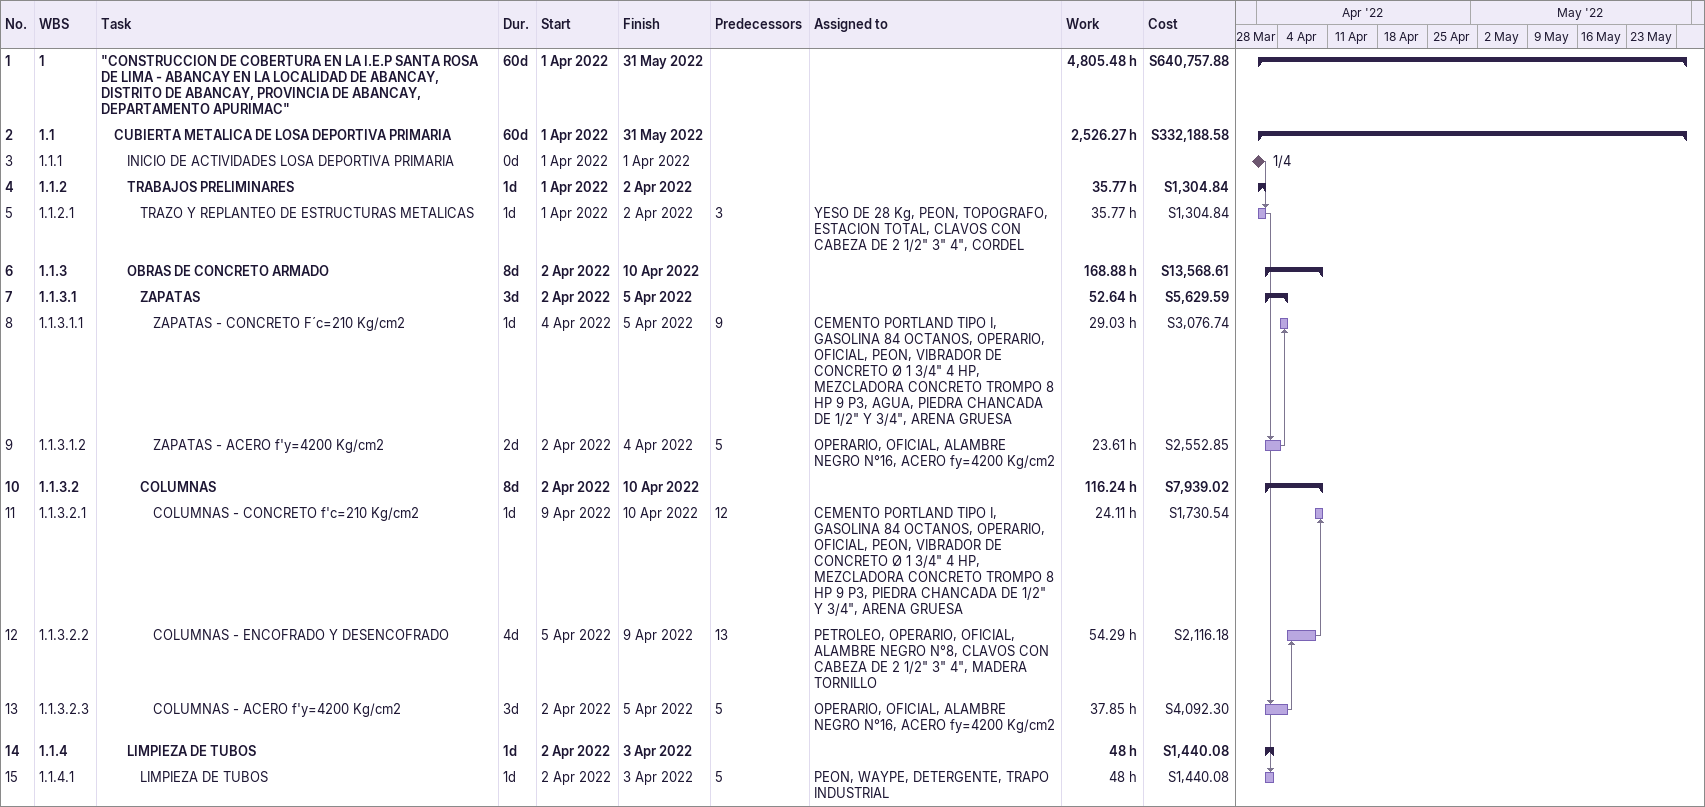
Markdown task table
| ID | WBS | Task | Duration | Start | Finish | Predecessors | Resources | Work (h) | Cost (S) |
|---|---|---|---|---|---|---|---|---|---|
| 1 | 1 | **"CONSTRUCCION DE COBERTURA EN LA I.E.P SANTA ROSA DE LIMA - ABANCAY EN LA LOCALIDAD DE ABANCAY, DISTRITO DE ABANCAY, PROVINCIA DE ABANCAY, DEPARTAMENTO APURIMAC"** | 60d | 2022-04-01 | 2022-05-31 |  |  | 4805.48 | 640757.88 |
| 2 | 1.1 | **CUBIERTA METALICA DE LOSA DEPORTIVA PRIMARIA** | 60d | 2022-04-01 | 2022-05-31 |  |  | 2526.27 | 332188.58 |
| 3 | 1.1.1 | INICIO DE ACTIVIDADES LOSA DEPORTIVA PRIMARIA | 0d | 2022-04-01 | 2022-04-01 |  |  |  |  |
| 4 | 1.1.2 | **TRABAJOS PRELIMINARES** | 1d | 2022-04-01 | 2022-04-02 |  |  | 35.77 | 1304.84 |
| 5 | 1.1.2.1 | TRAZO Y REPLANTEO DE ESTRUCTURAS METALICAS | 1d | 2022-04-01 | 2022-04-02 | 3 | YESO DE 28 Kg, PEON, TOPOGRAFO, ESTACION TOTAL, CLAVOS CON CABEZA DE 2 1/2" 3" 4", CORDEL | 35.77 | 1304.84 |
| 6 | 1.1.3 | **OBRAS DE CONCRETO ARMADO** | 8d | 2022-04-02 | 2022-04-10 |  |  | 168.88 | 13568.61 |
| 7 | 1.1.3.1 | **ZAPATAS** | 3d | 2022-04-02 | 2022-04-05 |  |  | 52.64 | 5629.59 |
| 8 | 1.1.3.1.1 | ZAPATAS - CONCRETO F´c=210 Kg/cm2 | 1d | 2022-04-04 | 2022-04-05 | 9 | CEMENTO PORTLAND TIPO I, GASOLINA 84 OCTANOS, OPERARIO, OFICIAL, PEON, VIBRADOR DE CONCRETO Ø 1 3/4" 4 HP, MEZCLADORA CONCRETO TROMPO 8 HP 9 P3, AGUA, PIEDRA CHANCADA DE 1/2" Y 3/4", ARENA GRUESA | 29.03 | 3076.74 |
| 9 | 1.1.3.1.2 | ZAPATAS - ACERO f'y=4200 Kg/cm2 | 2d | 2022-04-02 | 2022-04-04 | 5 | OPERARIO, OFICIAL, ALAMBRE NEGRO N°16, ACERO fy=4200 Kg/cm2 | 23.61 | 2552.85 |
| 10 | 1.1.3.2 | **COLUMNAS** | 8d | 2022-04-02 | 2022-04-10 |  |  | 116.24 | 7939.02 |
| 11 | 1.1.3.2.1 | COLUMNAS - CONCRETO f'c=210 Kg/cm2 | 1d | 2022-04-09 | 2022-04-10 | 12 | CEMENTO PORTLAND TIPO I, GASOLINA 84 OCTANOS, OPERARIO, OFICIAL, PEON, VIBRADOR DE CONCRETO Ø 1 3/4" 4 HP, MEZCLADORA CONCRETO TROMPO 8 HP 9 P3, PIEDRA CHANCADA DE 1/2" Y 3/4", ARENA GRUESA | 24.11 | 1730.54 |
| 12 | 1.1.3.2.2 | COLUMNAS - ENCOFRADO Y DESENCOFRADO | 4d | 2022-04-05 | 2022-04-09 | 13 | PETROLEO, OPERARIO, OFICIAL, ALAMBRE NEGRO N°8, CLAVOS CON CABEZA DE 2 1/2" 3" 4", MADERA TORNILLO | 54.29 | 2116.18 |
| 13 | 1.1.3.2.3 | COLUMNAS - ACERO f'y=4200 Kg/cm2 | 3d | 2022-04-02 | 2022-04-05 | 5 | OPERARIO, OFICIAL, ALAMBRE NEGRO N°16, ACERO fy=4200 Kg/cm2 | 37.85 | 4092.30 |
| 14 | 1.1.4 | **LIMPIEZA DE TUBOS** | 1d | 2022-04-02 | 2022-04-03 |  |  | 48 | 1440.08 |
| 15 | 1.1.4.1 | LIMPIEZA DE TUBOS | 1d | 2022-04-02 | 2022-04-03 | 5 | PEON, WAYPE, DETERGENTE, TRAPO INDUSTRIAL | 48 | 1440.08 |
